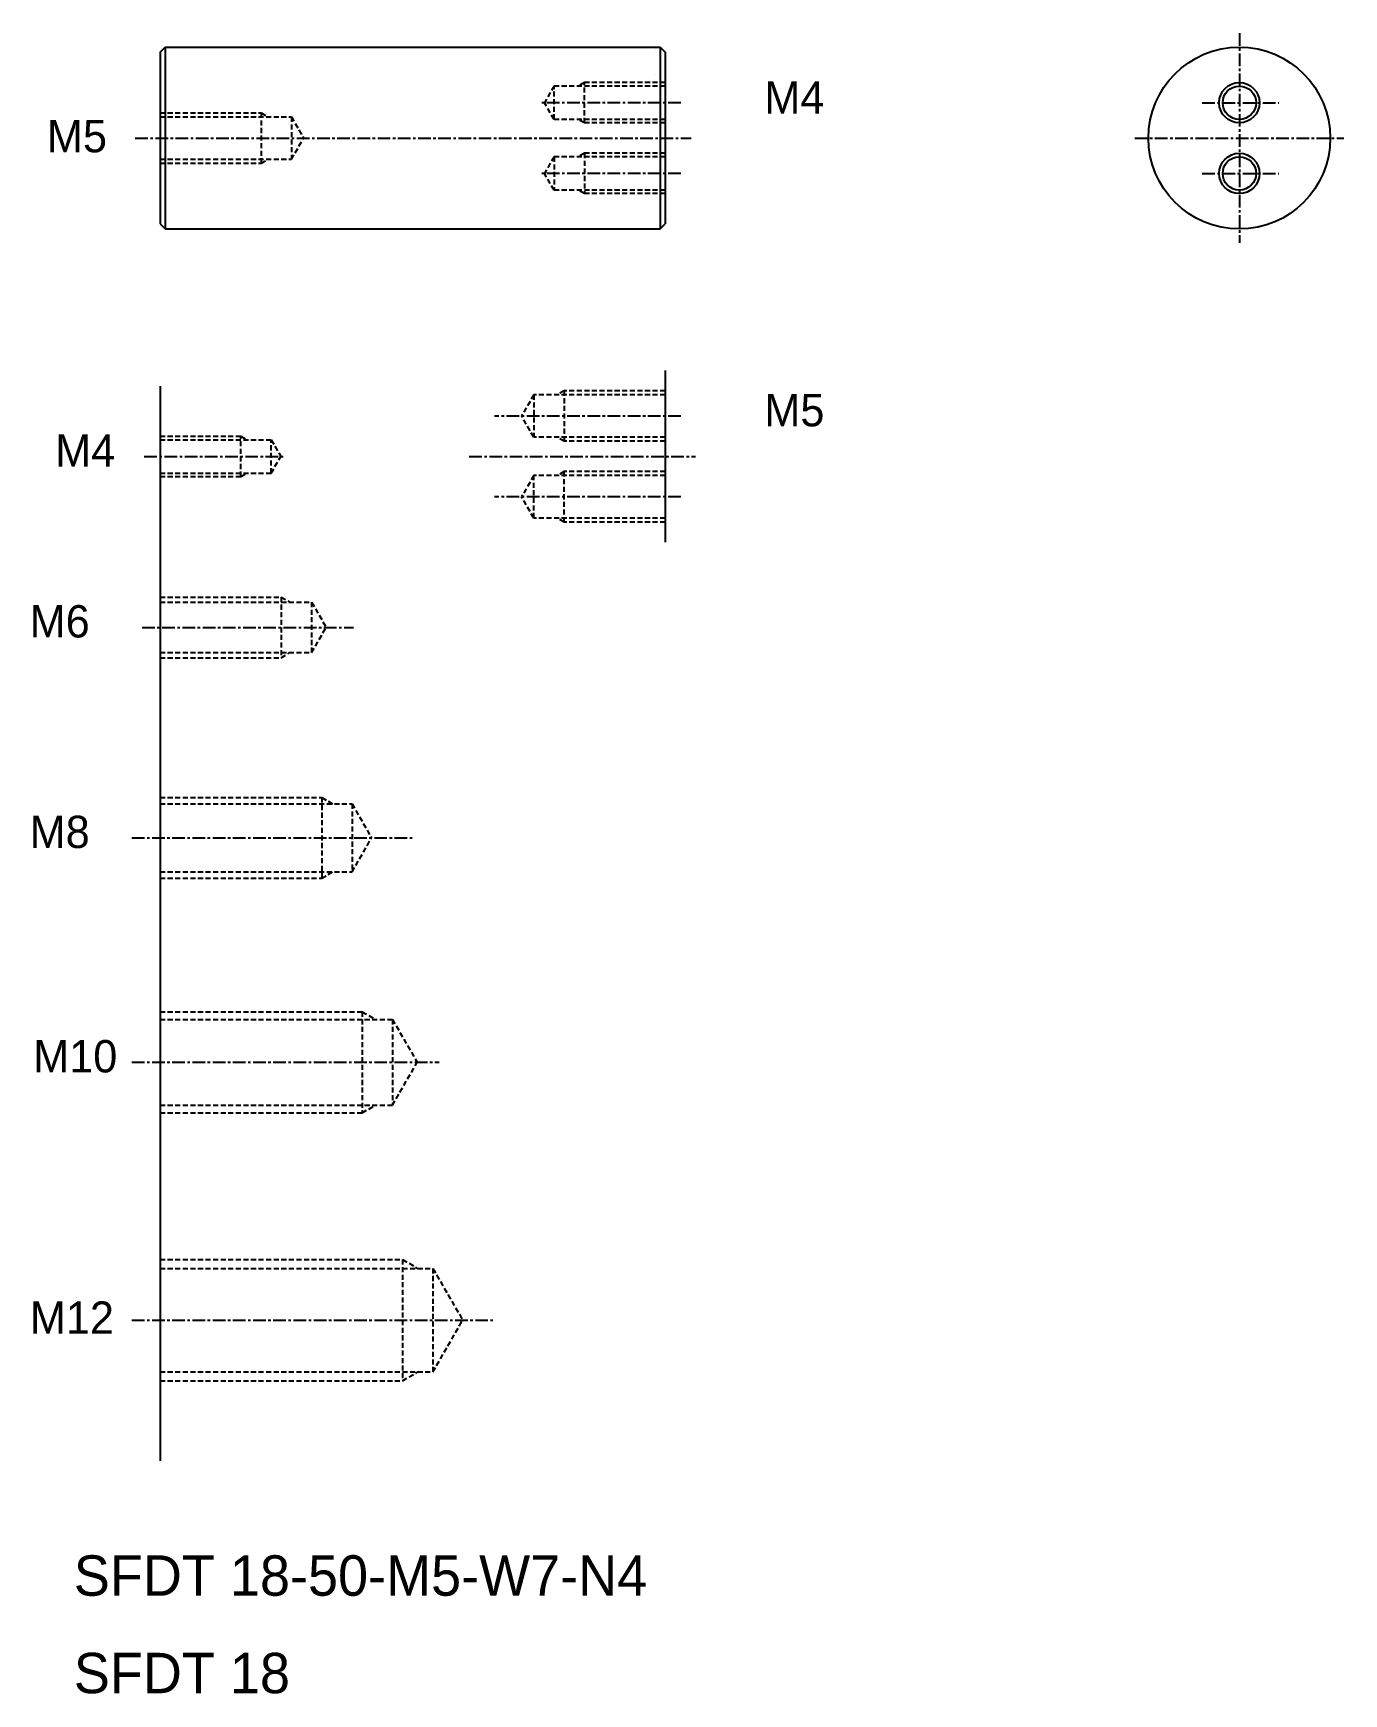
# Model space of a CAD drawing. Extents: x 63 to 193, y 70 to 234.
import ezdxf

# ---------------------------------------------------------------- set-up
doc = ezdxf.new("R2010")
doc.units = 0
doc.linetypes.add('CENTER', pattern=[2, 1.25, -0.25, 0.25, -0.25])
doc.linetypes.add('DASHED', pattern=[0.75, 0.5, -0.25])
doc.layers.get('0').update_dxf_attribs({"linetype": 'CONTINUOUS'})
doc.layers.add('CENTER', color=1, linetype='CENTER')

# ---------------------------------------------------------------- blocks, each defined once
blk = doc.blocks.new('A$C4B8164E4')
at = {"color": 3, "linetype": 'CONTINUOUS'}
for centre in [(0, 3.5), (0, -3.5)]:
    blk.add_circle(centre, 2, dxfattribs=at)
at = {"color": 7, "linetype": 'CONTINUOUS'}
for centre in [(0, 3.5), (0, -3.5)]:
    blk.add_circle(centre, 1.65, dxfattribs=at)
at = {"layer": 'CENTER', "color": 1, "linetype": 'CENTER'}
for p, q in [((-3.67, 3.5), (3.91, 3.5)), ((-3.67, -3.5), (3.91, -3.5))]:
    blk.add_line(p, q, dxfattribs=at)

msp = doc.modelspace()

# ---------------------------------------------------------------- linework, layer by layer
at = {"color": 7, "linetype": 'CONTINUOUS'}
for p, q in [((75.65, 232.17), (76.15, 232.67)), ((75.65, 232.17), (75.65, 215.17)), ((76.15, 232.67), (125.15, 232.67)), ((76.15, 232.67), (76.15, 214.67)), ((124.65, 232.42), (124.65, 232.42)), ((125.15, 232.67), (125.15, 214.67)), ((125.15, 232.67), (125.65, 232.17)), ((125.65, 232.17), (125.65, 215.17)), ((124.65, 229.92), (124.65, 229.92)), ((75.65, 215.17), (76.15, 214.67)), ((76.15, 214.67), (125.15, 214.67)), ((125.15, 214.67), (125.65, 215.17)), ((125.65, 200.66), (125.65, 183.66)), ((75.65, 199.12), (75.65, 92.76))]:
    msp.add_line(p, q, dxfattribs=at)
for p, q in [((125.65, 230.67), (125.65, 230.67)), ((124.65, 223.67), (124.65, 223.67)), ((124.65, 223.67), (124.65, 223.67)), ((125.65, 223.67), (125.65, 223.67))]:
    msp.add_line(p, q)
at = {"color": 3, "linetype": 'DASHED'}
for p, q in [((114.65, 228.82), (113.69, 227.17)), ((125.65, 228.82), (114.65, 228.82)), ((114.65, 225.52), (114.65, 228.82)), ((117.65, 229.17), (117.04, 228.82)), ((125.65, 229.17), (117.65, 229.17)), ((117.65, 225.17), (117.65, 229.17)), ((114.65, 225.52), (113.69, 227.17)), ((75.65, 226.17), (85.65, 226.17)), ((75.65, 225.77), (88.65, 225.77)), ((85.65, 226.17), (85.65, 221.17)), ((85.65, 226.17), (86.25, 225.82)), ((88.65, 225.77), (89.86, 223.67)), ((88.65, 225.77), (88.65, 221.57)), ((125.65, 225.52), (114.65, 225.52)), ((117.65, 225.17), (117.04, 225.52)), ((88.65, 221.57), (89.86, 223.67)), ((125.65, 225.17), (117.65, 225.17)), ((117.65, 222.17), (117.04, 221.82)), ((117.65, 222.17), (117.65, 218.17)), ((125.65, 222.17), (117.65, 222.17)), ((75.65, 221.57), (88.65, 221.57)), ((75.65, 221.17), (85.65, 221.17)), ((85.65, 221.17), (86.25, 221.52)), ((114.65, 221.82), (113.69, 220.17)), ((114.65, 221.82), (114.65, 218.52)), ((125.65, 221.82), (114.65, 221.82)), ((114.65, 218.52), (113.69, 220.17)), ((125.65, 218.52), (114.65, 218.52)), ((117.65, 218.17), (117.04, 218.52)), ((125.65, 218.17), (117.65, 218.17)), ((112.65, 198.26), (111.43, 196.16)), ((125.65, 198.26), (112.65, 198.26)), ((112.65, 198.26), (112.65, 194.06)), ((115.65, 198.66), (115.04, 198.31)), ((125.65, 198.66), (115.65, 198.66)), ((115.65, 198.66), (115.65, 193.66)), ((112.65, 194.06), (111.43, 196.16)), ((75.65, 194.16), (83.65, 194.16)), ((83.65, 190.16), (83.65, 194.16)), ((83.65, 194.16), (84.25, 193.81)), ((125.65, 194.06), (112.65, 194.06)), ((115.65, 193.66), (115.04, 194.01)), ((75.65, 193.81), (86.65, 193.81)), ((86.65, 190.51), (86.65, 193.81)), ((86.65, 193.81), (87.6, 192.16)), ((125.65, 193.66), (115.65, 193.66)), ((86.65, 190.51), (87.6, 192.16)), ((75.65, 190.51), (86.65, 190.51)), ((75.65, 190.16), (83.65, 190.16)), ((83.65, 190.16), (84.25, 190.51)), ((112.65, 190.26), (111.43, 188.16)), ((112.65, 186.06), (112.65, 190.26)), ((125.65, 190.26), (112.65, 190.26)), ((115.65, 190.66), (115.04, 190.31)), ((115.65, 185.66), (115.65, 190.66)), ((125.65, 190.66), (115.65, 190.66)), ((112.65, 186.06), (111.43, 188.16)), ((125.65, 186.06), (112.65, 186.06)), ((115.65, 185.66), (115.04, 186.01)), ((125.65, 185.66), (115.65, 185.66)), ((75.65, 178.24), (87.65, 178.24)), ((75.65, 177.74), (90.65, 177.74)), ((87.65, 178.24), (87.65, 172.24)), ((87.65, 178.24), (88.51, 177.74)), ((90.65, 177.74), (90.65, 172.74)), ((90.65, 177.74), (92.09, 175.24)), ((90.65, 172.74), (92.09, 175.24)), ((75.65, 172.74), (90.65, 172.74)), ((87.65, 172.24), (88.51, 172.74)), ((75.65, 172.24), (87.65, 172.24)), ((75.65, 158.4), (91.65, 158.4)), ((91.65, 158.4), (91.65, 150.4)), ((91.65, 158.4), (92.73, 157.78)), ((75.65, 157.78), (94.65, 157.78)), ((94.65, 157.78), (96.59, 154.4)), ((94.65, 157.78), (94.65, 151.03)), ((94.65, 151.03), (96.59, 154.4)), ((75.65, 151.03), (94.65, 151.03)), ((75.65, 150.4), (91.65, 150.4)), ((91.65, 150.4), (92.73, 151.03)), ((75.65, 137.19), (95.65, 137.19)), ((75.65, 136.44), (98.65, 136.44)), ((95.65, 137.19), (96.95, 136.44)), ((95.65, 137.19), (95.65, 127.19)), ((98.65, 136.44), (98.65, 127.94)), ((98.65, 136.44), (101.1, 132.19)), ((98.65, 127.94), (101.1, 132.19)), ((75.65, 127.94), (98.65, 127.94)), ((75.65, 127.19), (95.65, 127.19)), ((95.65, 127.19), (96.95, 127.94)), ((75.65, 112.67), (99.65, 112.67)), ((75.65, 111.79), (102.65, 111.79)), ((99.65, 112.67), (99.65, 100.67)), ((99.65, 112.67), (101.16, 111.79)), ((102.65, 111.79), (102.65, 101.54)), ((102.65, 111.79), (105.61, 106.67)), ((102.65, 101.54), (105.61, 106.67)), ((75.65, 101.54), (102.65, 101.54)), ((75.65, 100.67), (99.65, 100.67)), ((99.65, 100.67), (101.16, 101.54))]:
    msp.add_line(p, q, dxfattribs=at)
msp.add_circle((182.49, 223.67), 9)
at = {"layer": 'CENTER', "color": 1, "linetype": 'CENTER'}
for p, q in [((182.49, 234.05), (182.49, 213.29)), ((127.2, 227.17), (113.25, 227.17)), ((73.19, 223.67), (128.24, 223.67)), ((172.14, 223.67), (192.83, 223.67)), ((127.2, 220.17), (113.25, 220.17)), ((127.2, 196.16), (108.75, 196.16)), ((74.09, 192.16), (88.04, 192.16)), ((106.26, 192.16), (128.66, 192.16)), ((127.2, 188.16), (108.75, 188.16)), ((73.87, 175.24), (94.79, 175.24)), ((72.86, 154.4), (100.76, 154.4)), ((72.86, 132.19), (103.27, 132.19)), ((72.86, 106.67), (108.6, 106.67))]:
    msp.add_line(p, q, dxfattribs=at)

# ---------------------------------------------------------------- block references
at = {"color": 7, "linetype": 'CONTINUOUS'}
msp.add_blockref('A$C4B8164E4', (182.49, 223.67), dxfattribs=at)

# ---------------------------------------------------------------- texts
for s, p in [('M4', (135.47, 226.09)), ('M5', (64.45, 222.26)), ('M5', (135.47, 195.14))]:
    msp.add_text(s, height=3.2, dxfattribs=at).set_placement(p)
for s, height, p in [('M4', 3.2, (65.26, 191.14)), ('M6', 3.2, (62.74, 174.24)), ('M8', 3.2, (62.74, 153.4)), ('M10', 3.2, (63.09, 131.19)), ('M12', 3.2, (62.76, 105.32)), ('SFDT 18-50-M5-W7-N4', 4, (67.11, 79.39)), ('SFDT 18', 4, (67.11, 69.74))]:
    msp.add_text(s, height=height).set_placement(p)

doc.saveas('drawing.dxf')
